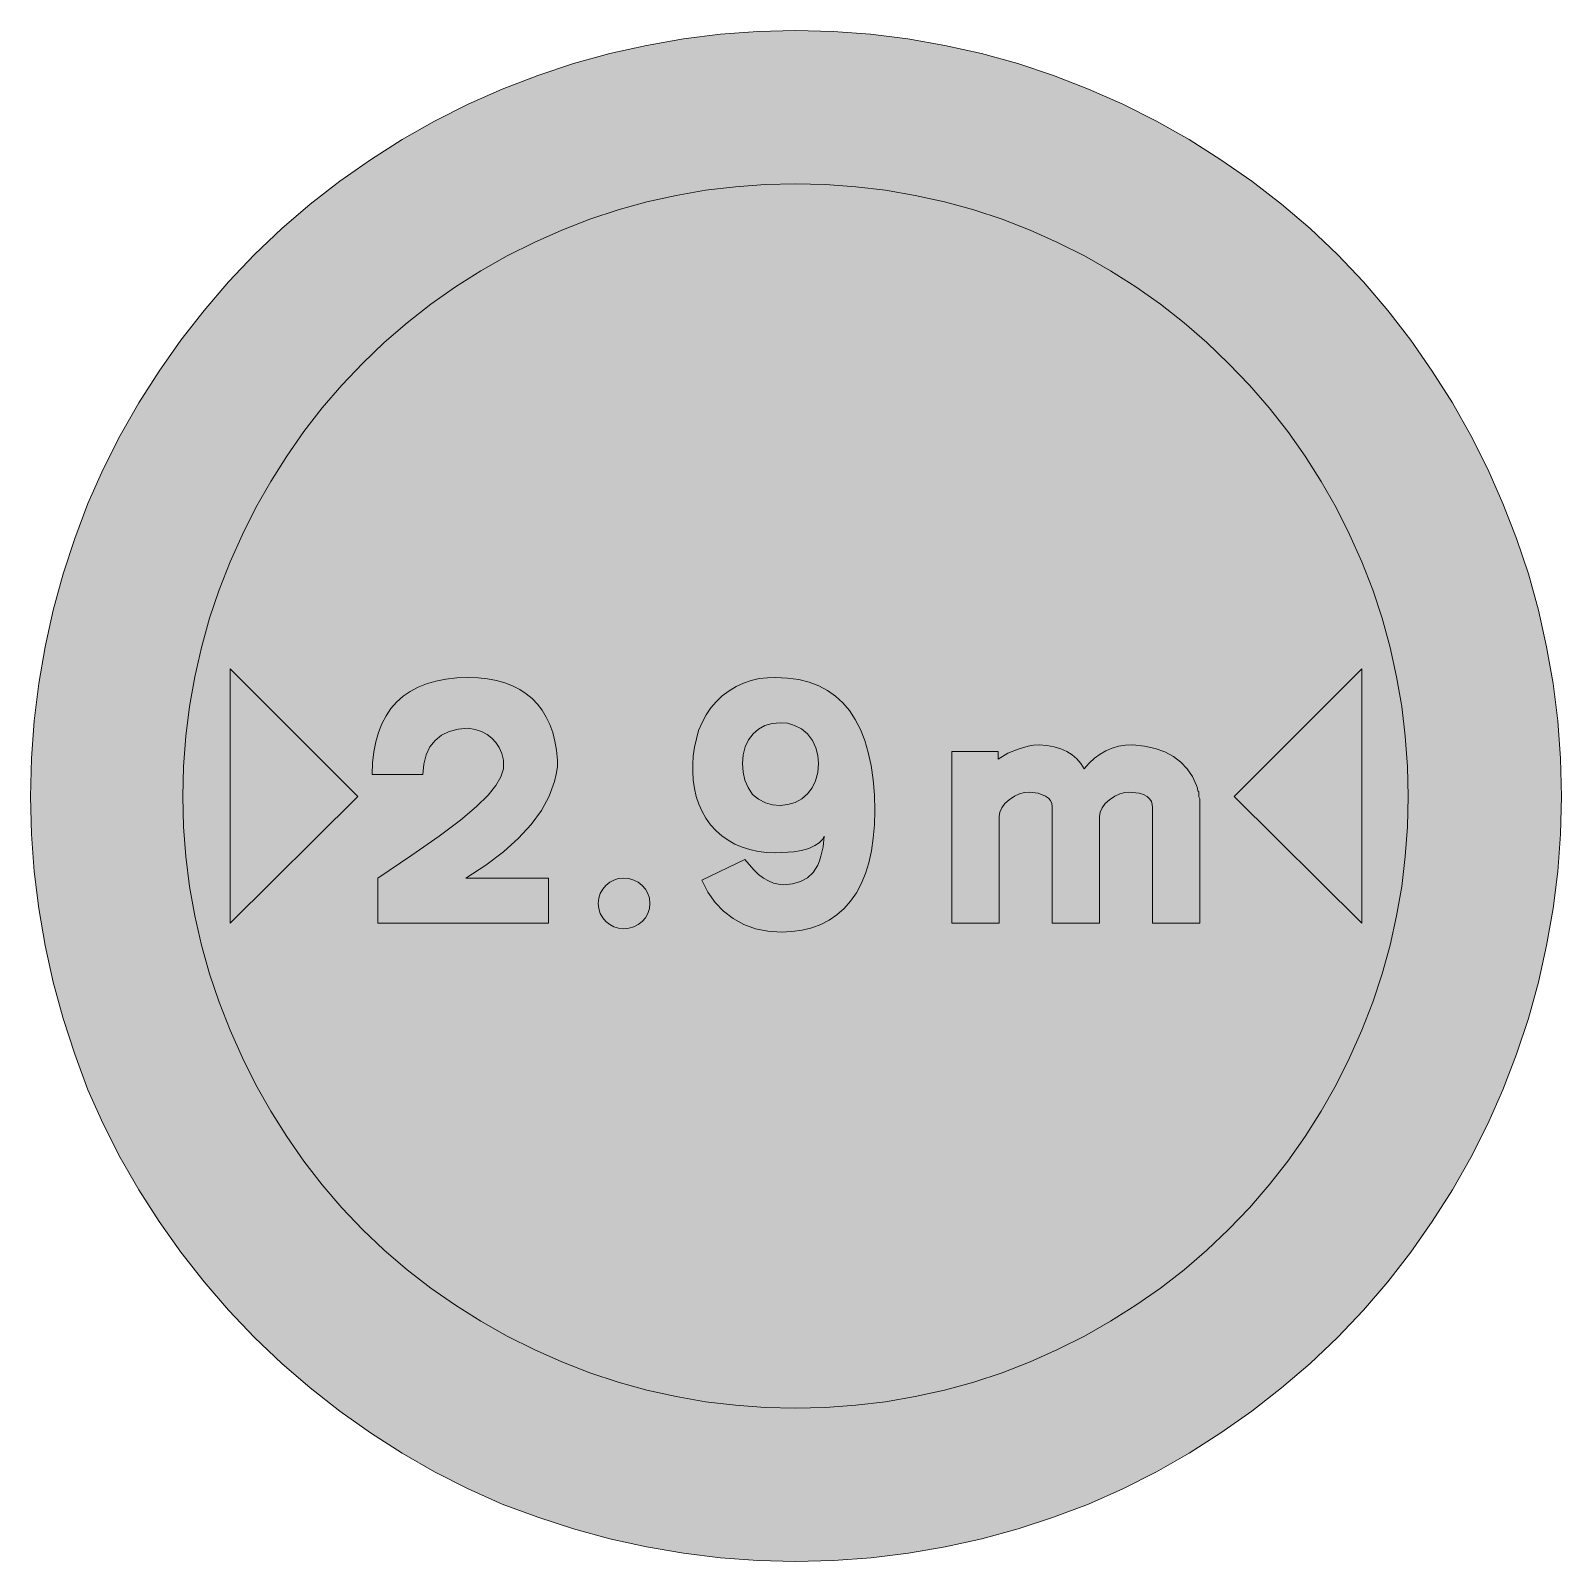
# Model space of a CAD drawing. Header units: metres. Extents: x 160 to 410, y 11 to 261.
import ezdxf

# ---------------------------------------------------------------- set-up
doc = ezdxf.new("R2010")
doc.units = ezdxf.units.M
for name, color, linetype, true_color in [('FILL_BLACK_000000', 7, 'Continuous', 0x000000), ('FILL_RED_FF0000', 7, 'Continuous', 0xff0000), ('FILL_WHITE_FFFFFF', 7, 'Continuous', 0xffffff)]:
    doc.layers.add(name, color=color, linetype=linetype, true_color=true_color)

msp = doc.modelspace()

# ---------------------------------------------------------------- hatches: boundary and pattern name
at = {"layer": 'FILL_BLACK_000000', "true_color": 0x000000}
h = msp.add_hatch(color=7, dxfattribs=at)
h.dxf.hatch_style = 1
h.paths.add_polyline_path([(192.42, 156.78), (213.3, 135.9), (192.42, 115.2), (192.42, 156.78)])
h = msp.add_hatch(color=7, dxfattribs=at)
h.dxf.hatch_style = 1
h.paths.add_polyline_path([(244.44, 122.58), (244.44, 115.2), (216.54, 115.2), (216.54, 122.58), (222.1, 126.31), (226.56, 129.44), (230.04, 132.06), (232.67, 134.26), (234.57, 136.11), (235.85, 137.69), (236.64, 139.1), (237.06, 140.4), (237.06, 141.84), (236.79, 142.93), (236.39, 143.9), (235.85, 144.74), (235.19, 145.46), (234.4, 146.06), (233.49, 146.52), (232.46, 146.86), (231.3, 147.06), (229.65, 146.93), (228.19, 146.54), (226.95, 145.92), (225.9, 145.08), (225.06, 144.01), (224.44, 142.7), (224.05, 141.18), (223.92, 139.5), (215.64, 139.5), (215.7, 141.4), (215.89, 143.18), (216.21, 144.84), (216.64, 146.38), (217.21, 147.8), (217.89, 149.1), (218.7, 150.28), (219.62, 151.34), (220.67, 152.27), (221.84, 153.08), (223.12, 153.77), (224.52, 154.33), (226.04, 154.77), (227.68, 155.09), (229.43, 155.28), (231.3, 155.34), (232.94, 155.29), (234.49, 155.12), (235.94, 154.85), (237.3, 154.47), (238.56, 153.99), (239.73, 153.39), (240.79, 152.7), (241.76, 151.9), (242.63, 150.99), (243.4, 149.99), (244.07, 148.88), (244.64, 147.67), (245.11, 146.36), (245.47, 144.95), (245.73, 143.45), (245.88, 141.84), (245.88, 140.76), (245.69, 139.55), (245.41, 138.35), (244.53, 135.97), (243.26, 133.63), (241.58, 131.33), (239.51, 129.08), (237.05, 126.86), (234.19, 124.7), (230.94, 122.58), (244.44, 122.58)])
h = msp.add_hatch(color=7, dxfattribs=at)
h.dxf.hatch_style = 1
h.paths.add_polyline_path([(277.94, 123.91), (278.73, 123.18), (279.54, 122.58), (280.35, 122.11), (281.16, 121.77), (281.97, 121.57), (282.78, 121.5), (284.3, 121.63), (285.61, 122.02), (286.73, 122.64), (287.64, 123.48), (288.4, 124.7), (288.7, 125.4), (288.9, 126.18), (289.3, 127.67), (289.44, 129.42), (289.17, 128.88), (288.65, 128.36), (287.9, 127.88), (286.92, 127.44), (285.77, 127.1), (284.49, 126.88), (281.52, 126.72), (280.06, 126.78), (278.66, 126.95), (277.32, 127.24), (276.05, 127.64), (274.86, 128.15), (273.75, 128.77), (272.73, 129.49), (271.8, 130.32), (270.91, 131.3), (270.15, 132.35), (269.5, 133.46), (268.96, 134.64), (268.55, 135.89), (268.26, 137.21), (268.08, 138.59), (268.02, 140.04), (268.02, 141.12), (268.08, 142.57), (268.27, 143.98), (268.92, 146.7), (269.5, 148.01), (270.16, 149.24), (270.92, 150.37), (271.8, 151.38), (272.81, 152.36), (273.91, 153.18), (275.09, 153.86), (276.3, 154.44), (277.55, 154.88), (278.84, 155.16), (280.17, 155.3), (281.52, 155.34), (283.48, 155.26), (285.3, 155), (287, 154.58), (288.56, 153.99), (290, 153.23), (291.32, 152.3), (292.51, 151.21), (293.58, 149.94), (294.53, 148.5), (295.37, 146.87), (296.08, 145.07), (296.66, 143.1), (297.12, 140.96), (297.45, 138.65), (297.65, 136.18), (297.72, 133.56), (297.66, 131.26), (297.48, 129.08), (297.18, 127.02), (296.75, 125.1), (296.2, 123.31), (295.52, 121.66), (294.71, 120.16), (293.76, 118.8), (292.7, 117.6), (291.53, 116.57), (290.27, 115.7), (288.9, 115), (287.43, 114.45), (285.86, 114.07), (284.19, 113.84), (282.42, 113.76), (280.25, 113.9), (278.22, 114.32), (276.33, 115.01), (274.59, 115.97), (273.02, 117.17), (271.64, 118.62), (270.45, 120.31), (269.46, 122.22), (276.48, 125.64), (277.94, 123.91)])
h.paths.add_polyline_path([(279.76, 147.48), (278.72, 146.9), (277.83, 146.12), (277.11, 145.15), (276.57, 144.01), (276.24, 142.72), (276.12, 141.3), (276.22, 139.88), (276.52, 138.58), (277.03, 137.38), (277.74, 136.26), (278.75, 135.45), (279.85, 134.89), (281.03, 134.56), (282.24, 134.46), (283.54, 134.58), (284.74, 134.95), (285.82, 135.53), (286.74, 136.33), (287.5, 137.32), (288.06, 138.48), (288.42, 139.82), (288.54, 141.3), (288.44, 142.62), (288.11, 143.87), (287.55, 145.05), (286.74, 146.16), (285.73, 146.97), (284.62, 147.53), (283.45, 147.86), (282.24, 147.96), (280.94, 147.84), (279.76, 147.48)], flags=16)
h = msp.add_hatch(color=7, dxfattribs=at)
h.dxf.hatch_style = 1
h.paths.add_polyline_path([(377.28, 156.78), (377.28, 115.2), (356.4, 135.9), (377.28, 156.78)])
h = msp.add_hatch(color=7, dxfattribs=at)
h.dxf.hatch_style = 1
h.paths.add_polyline_path([(338.57, 136.55), (337.75, 136.33), (336.9, 135.94), (336.06, 135.36), (335.35, 134.76), (334.85, 134.08), (334.54, 133.36), (334.44, 132.66), (334.44, 115.2), (326.7, 115.2), (326.7, 134.28), (326.63, 134.79), (326.41, 135.25), (326.07, 135.65), (325.62, 135.99), (324.42, 136.46), (322.92, 136.62), (322.19, 136.55), (321.37, 136.33), (320.52, 135.94), (319.68, 135.36), (318.97, 134.76), (318.47, 134.08), (318.16, 133.36), (318.06, 132.66), (318.06, 115.2), (310.32, 115.2), (310.32, 143.28), (317.88, 143.28), (317.88, 142.02), (319.43, 142.97), (321.12, 143.64), (322.76, 144.14), (323.63, 144.3), (324.54, 144.36), (325.84, 144.24), (327.03, 144.02), (328.12, 143.69), (329.11, 143.26), (329.98, 142.71), (330.74, 142.06), (331.39, 141.29), (331.92, 140.4), (332.75, 141.35), (333.61, 142.16), (334.52, 142.84), (335.48, 143.39), (336.48, 143.82), (337.54, 144.12), (338.66, 144.3), (339.84, 144.36), (341.77, 144.14), (343.52, 143.75), (345.09, 143.19), (346.48, 142.45), (347.69, 141.53), (348.72, 140.44), (349.59, 139.16), (350.28, 137.7), (350.44, 137.25), (350.46, 136.8), (350.62, 136.71), (350.64, 136.62), (350.64, 136.26), (350.66, 135.83), (350.82, 135.54), (350.82, 115.2), (343.08, 115.2), (343.08, 134.1), (343.04, 134.61), (342.9, 135.07), (342.62, 135.49), (342.18, 135.9), (341.58, 136.24), (340.88, 136.46), (339.3, 136.62), (338.57, 136.55)])
h = msp.add_hatch(color=7, dxfattribs=at)
h.dxf.hatch_style = 1
h.paths.add_polyline_path([(260.91, 117.59), (260.65, 116.81), (260.25, 116.1), (259.72, 115.49), (259.08, 114.99), (258.34, 114.62), (257.54, 114.38), (256.68, 114.3), (255.88, 114.38), (255.12, 114.62), (254.42, 114.99), (253.8, 115.49), (253.28, 116.1), (252.88, 116.81), (252.63, 117.59), (252.54, 118.44), (252.63, 119.29), (252.88, 120.07), (253.28, 120.78), (253.8, 121.39), (254.42, 121.89), (255.12, 122.26), (255.88, 122.5), (256.68, 122.58), (257.54, 122.5), (258.34, 122.26), (259.08, 121.89), (259.72, 121.39), (260.25, 120.78), (260.65, 120.07), (260.91, 119.29), (261, 118.44), (260.91, 117.59)])
at = {"layer": 'FILL_RED_FF0000', "true_color": 0xff0000}
h = msp.add_hatch(color=7, dxfattribs=at)
h.dxf.hatch_style = 1
h.paths.add_polyline_path([(409.71, 129.77), (409.26, 123.66), (408.5, 117.59), (407.45, 111.56), (406.11, 105.57), (404.47, 99.65), (402.54, 93.8), (400.32, 88.02), (397.82, 82.42), (395.06, 76.96), (392.05, 71.65), (388.78, 66.49), (385.26, 61.49), (381.51, 56.66), (377.53, 52), (373.32, 47.52), (368.83, 43.3), (364.15, 39.3), (359.29, 35.52), (354.26, 31.97), (349.07, 28.67), (343.73, 25.62), (338.25, 22.84), (332.64, 20.34), (326.92, 18.18), (321.11, 16.3), (315.21, 14.69), (309.24, 13.37), (303.2, 12.33), (297.1, 11.58), (290.95, 11.13), (284.76, 10.98), (278.63, 11.13), (272.52, 11.58), (266.45, 12.33), (260.41, 13.37), (254.43, 14.69), (248.51, 16.3), (242.66, 18.18), (236.88, 20.34), (231.28, 22.84), (225.82, 25.62), (220.51, 28.67), (215.35, 31.97), (210.35, 35.52), (205.52, 39.3), (200.86, 43.3), (196.38, 47.52), (192.16, 52), (188.16, 56.66), (184.38, 61.49), (180.83, 66.49), (177.53, 71.65), (174.48, 76.96), (171.7, 82.42), (169.2, 88.02), (167.04, 93.8), (165.16, 99.65), (163.55, 105.57), (162.22, 111.56), (161.19, 117.59), (160.44, 123.66), (159.99, 129.77), (159.84, 135.9), (159.99, 142.09), (160.44, 148.24), (161.19, 154.34), (162.22, 160.38), (163.55, 166.35), (165.16, 172.25), (167.04, 178.06), (169.2, 183.78), (171.7, 189.39), (174.48, 194.87), (177.53, 200.21), (180.83, 205.4), (184.38, 210.43), (188.16, 215.29), (192.16, 219.97), (196.38, 224.46), (200.86, 228.67), (205.52, 232.65), (210.35, 236.4), (215.35, 239.92), (220.51, 243.19), (225.82, 246.2), (231.28, 248.96), (236.88, 251.46), (242.66, 253.68), (248.51, 255.61), (254.43, 257.25), (260.41, 258.59), (266.45, 259.64), (272.52, 260.4), (278.63, 260.85), (284.76, 261), (290.9, 260.85), (297.03, 260.4), (303.12, 259.64), (309.17, 258.59), (315.16, 257.25), (321.08, 255.61), (326.91, 253.68), (332.64, 251.46), (338.25, 248.96), (343.73, 246.2), (349.07, 243.19), (354.26, 239.92), (359.29, 236.4), (364.15, 232.65), (368.83, 228.67), (373.32, 224.46), (377.53, 219.97), (381.51, 215.29), (385.26, 210.43), (388.78, 205.4), (392.05, 200.21), (395.06, 194.87), (397.82, 189.39), (400.32, 183.78), (402.54, 178.06), (404.47, 172.25), (406.11, 166.35), (407.45, 160.38), (408.5, 154.34), (409.26, 148.24), (409.71, 142.09), (409.86, 135.9), (409.71, 129.77)])
at = {"layer": 'FILL_WHITE_FFFFFF', "true_color": 0xffffff}
h = msp.add_hatch(color=7, dxfattribs=at)
h.dxf.hatch_style = 1
h.paths.add_polyline_path([(384.72, 130.98), (384.37, 126.09), (383.78, 121.23), (382.95, 116.42), (381.89, 111.65), (380.59, 106.94), (379.05, 102.3), (377.28, 97.74), (375.28, 93.21), (373.07, 88.8), (370.64, 84.52), (368.01, 80.37), (365.18, 76.35), (362.14, 72.48), (358.92, 68.75), (355.5, 65.16), (351.97, 61.8), (348.26, 58.62), (344.39, 55.62), (340.38, 52.81), (336.23, 50.19), (331.96, 47.77), (327.58, 45.56), (323.1, 43.56), (318.53, 41.79), (313.87, 40.25), (309.13, 38.95), (304.33, 37.89), (299.49, 37.06), (294.6, 36.47), (289.69, 36.12), (284.76, 36), (279.84, 36.12), (274.95, 36.47), (270.09, 37.06), (265.27, 37.89), (260.51, 38.95), (255.8, 40.25), (251.16, 41.79), (246.6, 43.56), (242.07, 45.56), (237.66, 47.77), (233.38, 50.19), (229.23, 52.81), (225.21, 55.62), (221.34, 58.62), (217.61, 61.8), (214.02, 65.16), (210.66, 68.75), (207.48, 72.48), (204.48, 76.35), (201.67, 80.37), (199.05, 84.52), (196.63, 88.8), (194.42, 93.21), (192.42, 97.74), (190.64, 102.3), (189.08, 106.94), (187.76, 111.65), (186.66, 116.42), (185.8, 121.23), (185.18, 126.09), (184.81, 130.98), (184.68, 135.9), (184.81, 140.83), (185.18, 145.74), (185.8, 150.63), (186.66, 155.48), (187.76, 160.27), (189.08, 165.01), (190.64, 169.67), (192.42, 174.24), (194.42, 178.72), (196.63, 183.1), (199.05, 187.37), (201.67, 191.52), (204.48, 195.53), (207.48, 199.4), (210.66, 203.11), (214.02, 206.64), (217.61, 210.06), (221.34, 213.28), (225.21, 216.32), (229.23, 219.15), (233.38, 221.78), (237.66, 224.21), (242.07, 226.42), (246.6, 228.42), (251.16, 230.19), (255.8, 231.73), (260.51, 233.03), (265.27, 234.09), (270.09, 234.92), (274.95, 235.51), (279.84, 235.86), (284.76, 235.98), (289.69, 235.86), (294.6, 235.51), (299.49, 234.92), (304.33, 234.09), (309.13, 233.03), (313.87, 231.73), (318.53, 230.19), (323.1, 228.42), (327.58, 226.42), (331.96, 224.21), (336.23, 221.78), (340.38, 219.15), (344.39, 216.32), (348.26, 213.28), (351.97, 210.06), (355.5, 206.64), (358.92, 203.11), (362.14, 199.4), (365.18, 195.53), (368.01, 191.52), (370.64, 187.37), (373.07, 183.1), (375.28, 178.72), (377.28, 174.24), (379.05, 169.67), (380.59, 165.01), (381.89, 160.27), (382.95, 155.48), (383.78, 150.63), (384.37, 145.74), (384.72, 140.83), (384.84, 135.9), (384.72, 130.98)])

# ---------------------------------------------------------------- linework, layer by layer
at = {"layer": 'FILL_BLACK_000000', "lineweight": 0, "true_color": 0x000000}
for points in [[(192.42, 156.78), (213.3, 135.9), (192.42, 115.2)], [(244.44, 122.58), (244.44, 115.2), (216.54, 115.2), (216.54, 122.58), (222.1, 126.31), (226.56, 129.44), (230.04, 132.06), (232.67, 134.26), (234.57, 136.11), (235.85, 137.69), (236.64, 139.1), (237.06, 140.4), (237.06, 141.84), (236.79, 142.93), (236.39, 143.9), (235.85, 144.74), (235.19, 145.46), (234.4, 146.06), (233.49, 146.52), (232.46, 146.86), (231.3, 147.06), (229.65, 146.93), (228.19, 146.54), (226.95, 145.92), (225.9, 145.08), (225.06, 144.01), (224.44, 142.7), (224.05, 141.18), (223.92, 139.5), (215.64, 139.5), (215.7, 141.4), (215.89, 143.18), (216.21, 144.84), (216.64, 146.38), (217.21, 147.8), (217.89, 149.1), (218.7, 150.28), (219.62, 151.34), (220.67, 152.27), (221.84, 153.08), (223.12, 153.77), (224.52, 154.33), (226.04, 154.77), (227.68, 155.09), (229.43, 155.28), (231.3, 155.34), (232.94, 155.29), (234.49, 155.12), (235.94, 154.85), (237.3, 154.47), (238.56, 153.99), (239.73, 153.39), (240.79, 152.7), (241.76, 151.9), (242.63, 150.99), (243.4, 149.99), (244.07, 148.88), (244.64, 147.67), (245.11, 146.36), (245.47, 144.95), (245.73, 143.45), (245.88, 141.84), (245.88, 140.76), (245.69, 139.55), (245.41, 138.35), (244.53, 135.97), (243.26, 133.63), (241.58, 131.33), (239.51, 129.08), (237.05, 126.86), (234.19, 124.7), (230.94, 122.58)], [(277.94, 123.91), (278.73, 123.18), (279.54, 122.58), (280.35, 122.11), (281.16, 121.77), (281.97, 121.57), (282.78, 121.5), (284.3, 121.63), (285.61, 122.02), (286.73, 122.64), (287.64, 123.48), (288.4, 124.7), (288.7, 125.4), (288.9, 126.18), (289.3, 127.67), (289.44, 129.42), (289.17, 128.88), (288.65, 128.36), (287.9, 127.88), (286.92, 127.44), (285.77, 127.1), (284.49, 126.88), (281.52, 126.72), (280.06, 126.78), (278.66, 126.95), (277.32, 127.24), (276.05, 127.64), (274.86, 128.15), (273.75, 128.77), (272.73, 129.49), (271.8, 130.32), (270.91, 131.3), (270.15, 132.35), (269.5, 133.46), (268.96, 134.64), (268.55, 135.89), (268.26, 137.21), (268.08, 138.59), (268.02, 140.04), (268.02, 141.12), (268.08, 142.57), (268.27, 143.98), (268.92, 146.7), (269.5, 148.01), (270.16, 149.24), (270.92, 150.37), (271.8, 151.38), (272.81, 152.36), (273.91, 153.18), (275.09, 153.86), (276.3, 154.44), (277.55, 154.88), (278.84, 155.16), (280.17, 155.3), (281.52, 155.34), (283.48, 155.26), (285.3, 155), (287, 154.58), (288.56, 153.99), (290, 153.23), (291.32, 152.3), (292.51, 151.21), (293.58, 149.94), (294.53, 148.5), (295.37, 146.87), (296.08, 145.07), (296.66, 143.1), (297.12, 140.96), (297.45, 138.65), (297.65, 136.18), (297.72, 133.56), (297.66, 131.26), (297.48, 129.08), (297.18, 127.02), (296.75, 125.1), (296.2, 123.31), (295.52, 121.66), (294.71, 120.16), (293.76, 118.8), (292.7, 117.6), (291.53, 116.57), (290.27, 115.7), (288.9, 115), (287.43, 114.45), (285.86, 114.07), (284.19, 113.84), (282.42, 113.76), (280.25, 113.9), (278.22, 114.32), (276.33, 115.01), (274.59, 115.97), (273.02, 117.17), (271.64, 118.62), (270.45, 120.31), (269.46, 122.22), (276.48, 125.64)], [(377.28, 156.78), (377.28, 115.2), (356.4, 135.9)], [(279.76, 147.48), (278.72, 146.9), (277.83, 146.12), (277.11, 145.15), (276.57, 144.01), (276.24, 142.72), (276.12, 141.3), (276.22, 139.88), (276.52, 138.58), (277.03, 137.38), (277.74, 136.26), (278.75, 135.45), (279.85, 134.89), (281.03, 134.56), (282.24, 134.46), (283.54, 134.58), (284.74, 134.95), (285.82, 135.53), (286.74, 136.33), (287.5, 137.32), (288.06, 138.48), (288.42, 139.82), (288.54, 141.3), (288.44, 142.62), (288.11, 143.87), (287.55, 145.05), (286.74, 146.16), (285.73, 146.97), (284.62, 147.53), (283.45, 147.86), (282.24, 147.96), (280.94, 147.84)], [(338.57, 136.55), (337.75, 136.33), (336.9, 135.94), (336.06, 135.36), (335.35, 134.76), (334.85, 134.08), (334.54, 133.36), (334.44, 132.66), (334.44, 115.2), (326.7, 115.2), (326.7, 134.28), (326.63, 134.79), (326.41, 135.25), (326.07, 135.65), (325.62, 135.99), (324.42, 136.46), (322.92, 136.62), (322.19, 136.55), (321.37, 136.33), (320.52, 135.94), (319.68, 135.36), (318.97, 134.76), (318.47, 134.08), (318.16, 133.36), (318.06, 132.66), (318.06, 115.2), (310.32, 115.2), (310.32, 143.28), (317.88, 143.28), (317.88, 142.02), (319.43, 142.97), (321.12, 143.64), (322.76, 144.14), (323.63, 144.3), (324.54, 144.36), (325.84, 144.24), (327.03, 144.02), (328.12, 143.69), (329.11, 143.26), (329.98, 142.71), (330.74, 142.06), (331.39, 141.29), (331.92, 140.4), (332.75, 141.35), (333.61, 142.16), (334.52, 142.84), (335.48, 143.39), (336.48, 143.82), (337.54, 144.12), (338.66, 144.3), (339.84, 144.36), (341.77, 144.14), (343.52, 143.75), (345.09, 143.19), (346.48, 142.45), (347.69, 141.53), (348.72, 140.44), (349.59, 139.16), (350.28, 137.7), (350.44, 137.25), (350.46, 136.8), (350.62, 136.71), (350.64, 136.62), (350.64, 136.26), (350.66, 135.83), (350.82, 135.54), (350.82, 115.2), (343.08, 115.2), (343.08, 134.1), (343.04, 134.61), (342.9, 135.07), (342.62, 135.49), (342.18, 135.9), (341.58, 136.24), (340.88, 136.46), (339.3, 136.62)], [(260.91, 117.59), (260.65, 116.81), (260.25, 116.1), (259.72, 115.49), (259.08, 114.99), (258.34, 114.62), (257.54, 114.38), (256.68, 114.3), (255.88, 114.38), (255.12, 114.62), (254.42, 114.99), (253.8, 115.49), (253.28, 116.1), (252.88, 116.81), (252.63, 117.59), (252.54, 118.44), (252.63, 119.29), (252.88, 120.07), (253.28, 120.78), (253.8, 121.39), (254.42, 121.89), (255.12, 122.26), (255.88, 122.5), (256.68, 122.58), (257.54, 122.5), (258.34, 122.26), (259.08, 121.89), (259.72, 121.39), (260.25, 120.78), (260.65, 120.07), (260.91, 119.29), (261, 118.44)]]:
    msp.add_lwpolyline(points, close=True, dxfattribs=at)
at = {"layer": 'FILL_RED_FF0000', "lineweight": 0, "true_color": 0xff0000}
msp.add_lwpolyline([(409.71, 129.77), (409.26, 123.66), (408.5, 117.59), (407.45, 111.56), (406.11, 105.57), (404.47, 99.65), (402.54, 93.8), (400.32, 88.02), (397.82, 82.42), (395.06, 76.96), (392.05, 71.65), (388.78, 66.49), (385.26, 61.49), (381.51, 56.66), (377.53, 52), (373.32, 47.52), (368.83, 43.3), (364.15, 39.3), (359.29, 35.52), (354.26, 31.97), (349.07, 28.67), (343.73, 25.62), (338.25, 22.84), (332.64, 20.34), (326.92, 18.18), (321.11, 16.3), (315.21, 14.69), (309.24, 13.37), (303.2, 12.33), (297.1, 11.58), (290.95, 11.13), (284.76, 10.98), (278.63, 11.13), (272.52, 11.58), (266.45, 12.33), (260.41, 13.37), (254.43, 14.69), (248.51, 16.3), (242.66, 18.18), (236.88, 20.34), (231.28, 22.84), (225.82, 25.62), (220.51, 28.67), (215.35, 31.97), (210.35, 35.52), (205.52, 39.3), (200.86, 43.3), (196.38, 47.52), (192.16, 52), (188.16, 56.66), (184.38, 61.49), (180.83, 66.49), (177.53, 71.65), (174.48, 76.96), (171.7, 82.42), (169.2, 88.02), (167.04, 93.8), (165.16, 99.65), (163.55, 105.57), (162.22, 111.56), (161.19, 117.59), (160.44, 123.66), (159.99, 129.77), (159.84, 135.9), (159.99, 142.09), (160.44, 148.24), (161.19, 154.34), (162.22, 160.38), (163.55, 166.35), (165.16, 172.25), (167.04, 178.06), (169.2, 183.78), (171.7, 189.39), (174.48, 194.87), (177.53, 200.21), (180.83, 205.4), (184.38, 210.43), (188.16, 215.29), (192.16, 219.97), (196.38, 224.46), (200.86, 228.67), (205.52, 232.65), (210.35, 236.4), (215.35, 239.92), (220.51, 243.19), (225.82, 246.2), (231.28, 248.96), (236.88, 251.46), (242.66, 253.68), (248.51, 255.61), (254.43, 257.25), (260.41, 258.59), (266.45, 259.64), (272.52, 260.4), (278.63, 260.85), (284.76, 261), (290.9, 260.85), (297.03, 260.4), (303.12, 259.64), (309.17, 258.59), (315.16, 257.25), (321.08, 255.61), (326.91, 253.68), (332.64, 251.46), (338.25, 248.96), (343.73, 246.2), (349.07, 243.19), (354.26, 239.92), (359.29, 236.4), (364.15, 232.65), (368.83, 228.67), (373.32, 224.46), (377.53, 219.97), (381.51, 215.29), (385.26, 210.43), (388.78, 205.4), (392.05, 200.21), (395.06, 194.87), (397.82, 189.39), (400.32, 183.78), (402.54, 178.06), (404.47, 172.25), (406.11, 166.35), (407.45, 160.38), (408.5, 154.34), (409.26, 148.24), (409.71, 142.09), (409.86, 135.9)], close=True, dxfattribs=at)
at = {"layer": 'FILL_WHITE_FFFFFF', "lineweight": 0, "true_color": 0xff0000}
msp.add_lwpolyline([(384.72, 130.98), (384.37, 126.09), (383.78, 121.23), (382.95, 116.42), (381.89, 111.65), (380.59, 106.94), (379.05, 102.3), (377.28, 97.74), (375.28, 93.21), (373.07, 88.8), (370.64, 84.52), (368.01, 80.37), (365.18, 76.35), (362.14, 72.48), (358.92, 68.75), (355.5, 65.16), (351.97, 61.8), (348.26, 58.62), (344.39, 55.62), (340.38, 52.81), (336.23, 50.19), (331.96, 47.77), (327.58, 45.56), (323.1, 43.56), (318.53, 41.79), (313.87, 40.25), (309.13, 38.95), (304.33, 37.89), (299.49, 37.06), (294.6, 36.47), (289.69, 36.12), (284.76, 36), (279.84, 36.12), (274.95, 36.47), (270.09, 37.06), (265.27, 37.89), (260.51, 38.95), (255.8, 40.25), (251.16, 41.79), (246.6, 43.56), (242.07, 45.56), (237.66, 47.77), (233.38, 50.19), (229.23, 52.81), (225.21, 55.62), (221.34, 58.62), (217.61, 61.8), (214.02, 65.16), (210.66, 68.75), (207.48, 72.48), (204.48, 76.35), (201.67, 80.37), (199.05, 84.52), (196.63, 88.8), (194.42, 93.21), (192.42, 97.74), (190.64, 102.3), (189.08, 106.94), (187.76, 111.65), (186.66, 116.42), (185.8, 121.23), (185.18, 126.09), (184.81, 130.98), (184.68, 135.9), (184.81, 140.83), (185.18, 145.74), (185.8, 150.63), (186.66, 155.48), (187.76, 160.27), (189.08, 165.01), (190.64, 169.67), (192.42, 174.24), (194.42, 178.72), (196.63, 183.1), (199.05, 187.37), (201.67, 191.52), (204.48, 195.53), (207.48, 199.4), (210.66, 203.11), (214.02, 206.64), (217.61, 210.06), (221.34, 213.28), (225.21, 216.32), (229.23, 219.15), (233.38, 221.78), (237.66, 224.21), (242.07, 226.42), (246.6, 228.42), (251.16, 230.19), (255.8, 231.73), (260.51, 233.03), (265.27, 234.09), (270.09, 234.92), (274.95, 235.51), (279.84, 235.86), (284.76, 235.98), (289.69, 235.86), (294.6, 235.51), (299.49, 234.92), (304.33, 234.09), (309.13, 233.03), (313.87, 231.73), (318.53, 230.19), (323.1, 228.42), (327.58, 226.42), (331.96, 224.21), (336.23, 221.78), (340.38, 219.15), (344.39, 216.32), (348.26, 213.28), (351.97, 210.06), (355.5, 206.64), (358.92, 203.11), (362.14, 199.4), (365.18, 195.53), (368.01, 191.52), (370.64, 187.37), (373.07, 183.1), (375.28, 178.72), (377.28, 174.24), (379.05, 169.67), (380.59, 165.01), (381.89, 160.27), (382.95, 155.48), (383.78, 150.63), (384.37, 145.74), (384.72, 140.83), (384.84, 135.9)], close=True, dxfattribs=at)

doc.saveas('drawing.dxf')
